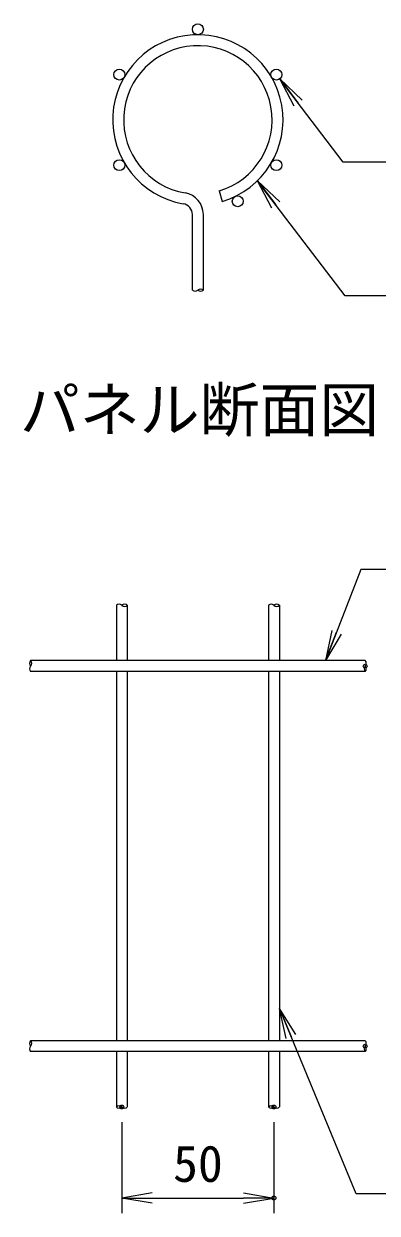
# Model space of a CAD drawing. Units: millimetres, scale not verified. Extents: x -8400 to 8400, y -5940 to 5940.
# Drawn here: x 797 to 1726, y 783 to 3913 of the extents above; entities that cross this region are included whole.
import ezdxf
from ezdxf.enums import TextEntityAlignment as Align

# ---------------------------------------------------------------- set-up
doc = ezdxf.new("R2010")
doc.units = ezdxf.units.MM
doc.header["$LTSCALE"] = 20
doc.header["$PDMODE"] = 32
doc.header["$PDSIZE"] = 10
for name, color, linetype, lineweight in [('0-0_D-TTL-TXT', 7, 'Continuous', 25), ('0-4_D-STR-DIM', 7, 'Continuous', 13), ('0-B_D-STR2', 7, 'Continuous', 13), ('0-D_D-STR-TXT', 7, 'Continuous', 13)]:
    doc.layers.add(name, color=color, linetype=linetype, lineweight=lineweight)
doc.layers.add('0-5_0', color=7, linetype='Continuous')
doc.layers.add('0-6_Defpoints', color=7, linetype='Continuous')
doc.styles.add('ＭＳ ゴシック', font='')
doc.styles.get('ＭＳ ゴシック').set_extended_font_data('MS Gothic')

# ---------------------------------------------------------------- blocks, each defined once
blk = doc.blocks.new('_Open')
at = {"layer": '0-5_0'}
blk.add_line((-20, 3.333), (0, 0), dxfattribs=at)
blk.add_lwpolyline([(-20, -3.333), (0, 0), (-20, 0)], dxfattribs=at)

msp = doc.modelspace()

# ---------------------------------------------------------------- linework, layer by layer
at = {"layer": '0-4_D-STR-DIM'}
for p, q in [((1054.67, 1022.76), (1054.67, 783.31)), ((1454.67, 1022.76), (1454.67, 783.31)), ((1134.67, 823.31), (1374.67, 823.31))]:
    msp.add_line(p, q, dxfattribs=at)
for centre, radius, start, end in [((1247.47, 3221.27), 12, 233.12027, 306.87973), ((1261.87, 3202.08), 12, 53.12027, 126.87973), ((1261.87, 3221.27), 12, 233.12027, 306.87973), ((1047.47, 2375.51), 10.21, 45.18146, 134.81854), ((1061.87, 2375.51), 10.21, 45.18146, 134.81854), ((1061.87, 2390), 10.21, 225.18146, 314.81854), ((1447.47, 2375.51), 10.21, 45.18146, 134.81854), ((1461.87, 2375.51), 10.21, 45.18146, 134.81854), ((1461.87, 2390), 10.21, 225.18146, 314.81854), ((821.92, 2229.96), 10.21, 135.18146, 224.81854), ((821.92, 2215.56), 10.21, 135.18146, 224.81854), ((807.42, 2229.96), 10.21, 315.18146, 44.81854), ((1701.92, 2215.56), 10.21, 135.18146, 224.81854), ((1687.42, 2229.96), 10.21, 315.18146, 44.81854), ((1687.42, 2215.56), 10.21, 315.18146, 44.81854), ((821.92, 1229.96), 10.21, 135.18146, 224.81854), ((821.92, 1215.56), 10.21, 135.18146, 224.81854), ((807.42, 1229.96), 10.21, 315.18146, 44.81854), ((1701.92, 1215.56), 10.21, 135.18146, 224.81854), ((1687.42, 1229.96), 10.21, 315.18146, 44.81854), ((1687.42, 1215.56), 10.21, 315.18146, 44.81854), ((1047.47, 1055.51), 10.21, 45.18146, 134.81854), ((1447.47, 1055.51), 10.21, 45.18146, 134.81854), ((1047.47, 1070), 10.21, 225.18146, 314.81854), ((1061.87, 1070), 10.21, 225.18146, 314.81854), ((1447.47, 1070), 10.21, 225.18146, 314.81854), ((1461.87, 1070), 10.21, 225.18146, 314.81854)]:
    msp.add_arc(centre, radius, start, end, dxfattribs=at)
at = {"layer": '0-6_Defpoints'}
for p in [(1694.67, 2222.76), (1694.67, 1222.76), (1054.67, 1062.76), (1454.67, 1062.76), (1454.67, 823.31)]:
    msp.add_point(p, dxfattribs=at)
at = {"layer": '0-B_D-STR2'}
for p, q in [((1310.45, 3472.88), (1318.68, 3445.28)), ((1240.27, 3211.68), (1240.27, 3410.85)), ((1269.07, 3211.68), (1269.07, 3410.85)), ((1040.27, 2382.76), (1040.27, 2237.16)), ((1069.07, 2382.76), (1069.07, 2237.16)), ((1440.27, 2382.76), (1440.27, 2237.16)), ((1469.07, 2382.76), (1469.07, 2237.16)), ((1694.67, 2237.16), (814.67, 2237.16)), ((1694.67, 2208.36), (814.67, 2208.36)), ((1040.27, 2208.36), (1040.27, 1237.16)), ((1069.07, 2208.36), (1069.07, 1237.16)), ((1440.27, 2208.36), (1440.27, 1237.16)), ((1469.07, 2208.36), (1469.07, 1237.16)), ((1694.67, 1237.16), (814.67, 1237.16)), ((1694.67, 1208.36), (814.67, 1208.36)), ((1040.27, 1208.36), (1040.27, 1062.76)), ((1069.07, 1208.36), (1069.07, 1062.76)), ((1440.27, 1208.36), (1440.27, 1062.76)), ((1469.07, 1208.36), (1469.07, 1062.76))]:
    msp.add_line(p, q, dxfattribs=at)
for centre in [(1254.67, 3898.34), (1048.21, 3779.14), (1461.13, 3779.14), (1048.21, 3540.74), (1461.13, 3540.74), (1359.62, 3445.88)]:
    msp.add_circle(centre, 14.4, dxfattribs=at)
for centre, radius, start, end in [((1254.67, 3659.94), 224, 286.60421, 260.16066), ((1254.67, 3659.94), 195.2, 286.60421, 260.16066), ((1211.47, 3410.85), 57.6, 0, 80.16066), ((1211.47, 3410.85), 28.8, 0, 80.16066)]:
    msp.add_arc(centre, radius, start, end, dxfattribs=at)
at = {"layer": '0-D_D-STR-TXT'}
for points in [[(2387.57, 3548.56), (1636.41, 3548.56), (1471.06, 3766.08)], [(2393.24, 3197.05), (1642.08, 3197.05), (1412.34, 3498.04)], [(2434.13, 2476.79), (1682.98, 2476.79), (1591.43, 2239.02)], [(2419.45, 833.9), (1670.83, 833.9), (1469.83, 1320.07)]]:
    msp.add_lwpolyline(points, dxfattribs=at)

# ---------------------------------------------------------------- block references
at = {"layer": '0-4_D-STR-DIM', "xscale": 4, "yscale": 4, "rotation": 180}
msp.add_blockref('_Open', (1054.67, 823.31), dxfattribs=at)
at = {"layer": '0-4_D-STR-DIM', "xscale": 4, "yscale": 4}
msp.add_blockref('_Open', (1454.67, 823.31), dxfattribs=at)
at = {"layer": '0-D_D-STR-TXT', "xscale": 4, "yscale": 4}
for p, rotation in [((1469.85, 3767.67), 127.24227), ((1411.13, 3499.63), 127.35424), ((1590.72, 2237.16), 248.94327), ((1469.07, 1321.91), 112.46125)]:
    msp.add_blockref('_Open', p, dxfattribs=dict(at, rotation=rotation))

# ---------------------------------------------------------------- texts
at = {"layer": '0-0_D-TTL-TXT', "style": 'ＭＳ ゴシック'}
msp.add_text('パネル断面図', height=115.4, dxfattribs=at).set_placement((786.85, 2805.07), align=Align.BOTTOM_LEFT)
at = {"layer": '0-4_D-STR-DIM', "style": 'ＭＳ ゴシック'}
msp.add_text('50', height=96.19, dxfattribs=at).set_placement((1189.42, 836.81), align=Align.BOTTOM_LEFT)

doc.saveas('drawing.dxf')
